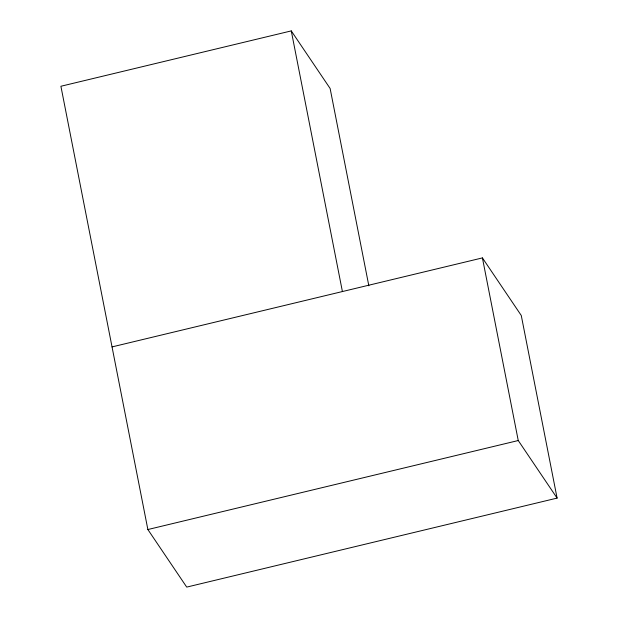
<?xml version="1.0" encoding="UTF-8"?>
<svg xmlns="http://www.w3.org/2000/svg" width="618" height="618" viewBox="0 0 618 618"><rect width="100%" height="100%" fill="white"/><g stroke="black" fill="none" stroke-linecap="round" stroke-linejoin="round"><path stroke-width="0.93" d="M368.846 285.84L330.12 88.467L291.271 30.9L60.904 86.257L147.872 529.533L186.721 587.1L557.096 498.1L521.268 315.474L482.419 257.907L112.043 346.907M147.872 529.533L518.247 440.534L557.096 498.1M482.419 257.907L518.247 440.534M291.271 30.9L342.411 291.549"/></g></svg>
